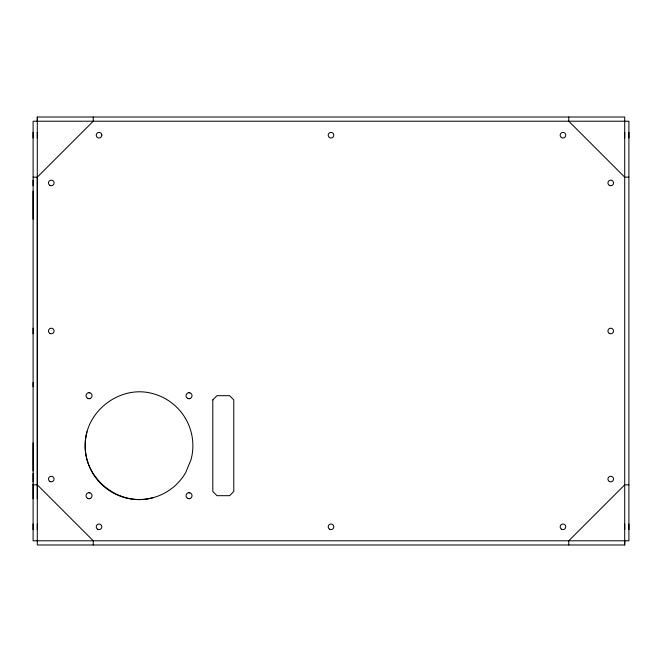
<?xml version="1.0" encoding="UTF-8"?>
<svg xmlns="http://www.w3.org/2000/svg" width="662" height="662" viewBox="0 0 662 662"><rect width="100%" height="100%" fill="white"/><g stroke="black" fill="none" stroke-linecap="round" stroke-linejoin="round"><path stroke-width="0.99" d="M37.295 117.017L37.295 544.983L624.705 544.983L624.705 117.017L37.295 117.017L37.295 121.212M93.243 544.983L93.243 540.788L37.295 484.849L33.1 484.849M93.243 117.017L93.243 121.212L37.295 177.151L37.295 484.849M568.757 544.983L568.757 540.788L624.705 484.849L628.9 484.849L628.9 540.788L33.1 540.788L33.1 121.212L628.9 121.212L628.9 484.849M568.757 117.017L568.757 121.212L624.705 177.151L628.9 177.151M87.02 431.748A53.845 53.845 0 0 0 185.666 472.61L191.045 459.618A53.845 53.845 0 0 0 152.972 393.675C120.186 384.233 84.554 411.574 85.191 445.683C84.554 479.793 120.186 507.133 152.972 497.692M89.039 398.69L89.817 398.59M189.034 398.69L189.812 398.59M89.031 498.693L89.817 498.585M189.034 498.693L189.812 498.585M33.1 177.151L37.295 177.151M189.034 392.682L189.812 392.781M89.039 392.682L89.817 392.781M189.034 492.677L189.812 492.776M89.031 492.677L89.817 492.776M628.9 132.4L628.9 137.994M628.9 524.006L628.9 529.6M624.705 132.4L624.705 137.994M624.705 524.006L624.705 529.6M624.705 540.788L624.705 544.983M37.295 132.4L37.295 137.994M37.295 485.056L37.295 498.759M37.295 524.006L37.295 529.6M33.1 132.4L33.1 137.994M33.1 180.155L33.1 185.749M33.1 191.144L33.1 219.114M33.1 328.203L33.1 333.797M33.1 382.537L33.1 386.732M33.1 442.886L33.1 470.856M33.1 473.446L33.1 481.845M33.1 484.071L33.1 498.759M33.1 524.006L33.1 529.6M212.808 399.881L212.808 491.485L217.004 495.681L229.59 495.681L233.785 491.485L233.785 399.881L229.59 395.686L217.004 395.686L212.808 399.881M101.816 134.924L101.791 135.652A2.797 2.797 0 0 1 97.256 137.357L96.76 136.827A2.797 2.797 0 0 1 98.05 132.582A2.797 2.797 0 0 1 101.816 134.924M49.882 185.368A2.797 2.797 0 0 0 54.077 182.952A2.797 2.797 0 0 0 49.882 180.527A2.797 2.797 0 0 0 49.882 185.368M329.602 137.622A2.797 2.797 0 0 0 333.797 135.197A2.797 2.797 0 0 0 329.602 132.772A2.797 2.797 0 0 0 329.602 137.622M561.566 137.622A2.797 2.797 0 0 0 565.762 135.197A2.797 2.797 0 0 0 561.566 132.772A2.797 2.797 0 0 0 561.566 137.622M609.321 185.368A2.797 2.797 0 0 0 613.517 182.952A2.797 2.797 0 0 0 609.321 180.527A2.797 2.797 0 0 0 609.321 185.368M609.321 333.425A2.797 2.797 0 0 0 613.517 331A2.797 2.797 0 0 0 609.321 328.575A2.797 2.797 0 0 0 609.321 333.425M609.321 481.473A2.797 2.797 0 0 0 613.517 479.048A2.797 2.797 0 0 0 609.321 476.632A2.797 2.797 0 0 0 609.321 481.473M561.566 529.228A2.797 2.797 0 0 0 565.762 526.803A2.797 2.797 0 0 0 561.566 524.378A2.797 2.797 0 0 0 561.566 529.228M329.602 529.228A2.797 2.797 0 0 0 333.797 526.803A2.797 2.797 0 0 0 329.602 524.378A2.797 2.797 0 0 0 329.602 529.228M49.882 481.473A2.797 2.797 0 0 0 54.077 479.048A2.797 2.797 0 0 0 49.882 476.632A2.797 2.797 0 0 0 49.882 481.473M97.637 529.228A2.797 2.797 0 0 0 101.832 526.803A2.797 2.797 0 0 0 97.637 524.378A2.797 2.797 0 0 0 97.637 529.228M49.882 333.425A2.797 2.797 0 0 0 54.077 331A2.797 2.797 0 0 0 49.882 328.575A2.797 2.797 0 0 0 49.882 333.425M87.533 398.292A3.004 3.004 0 0 0 92.043 395.686A3.004 3.004 0 0 0 87.533 393.079A3.004 3.004 0 0 0 87.533 398.292M187.528 498.287A3.004 3.004 0 0 0 192.038 495.681A3.004 3.004 0 0 0 187.528 493.082A3.004 3.004 0 0 0 187.528 498.287M87.533 498.287A3.004 3.004 0 0 0 92.043 495.681A3.004 3.004 0 0 0 87.533 493.082A3.004 3.004 0 0 0 87.533 498.287M187.528 398.292A3.004 3.004 0 0 0 192.038 395.686A3.004 3.004 0 0 0 187.528 393.079A3.004 3.004 0 0 0 187.528 398.292"/></g></svg>
